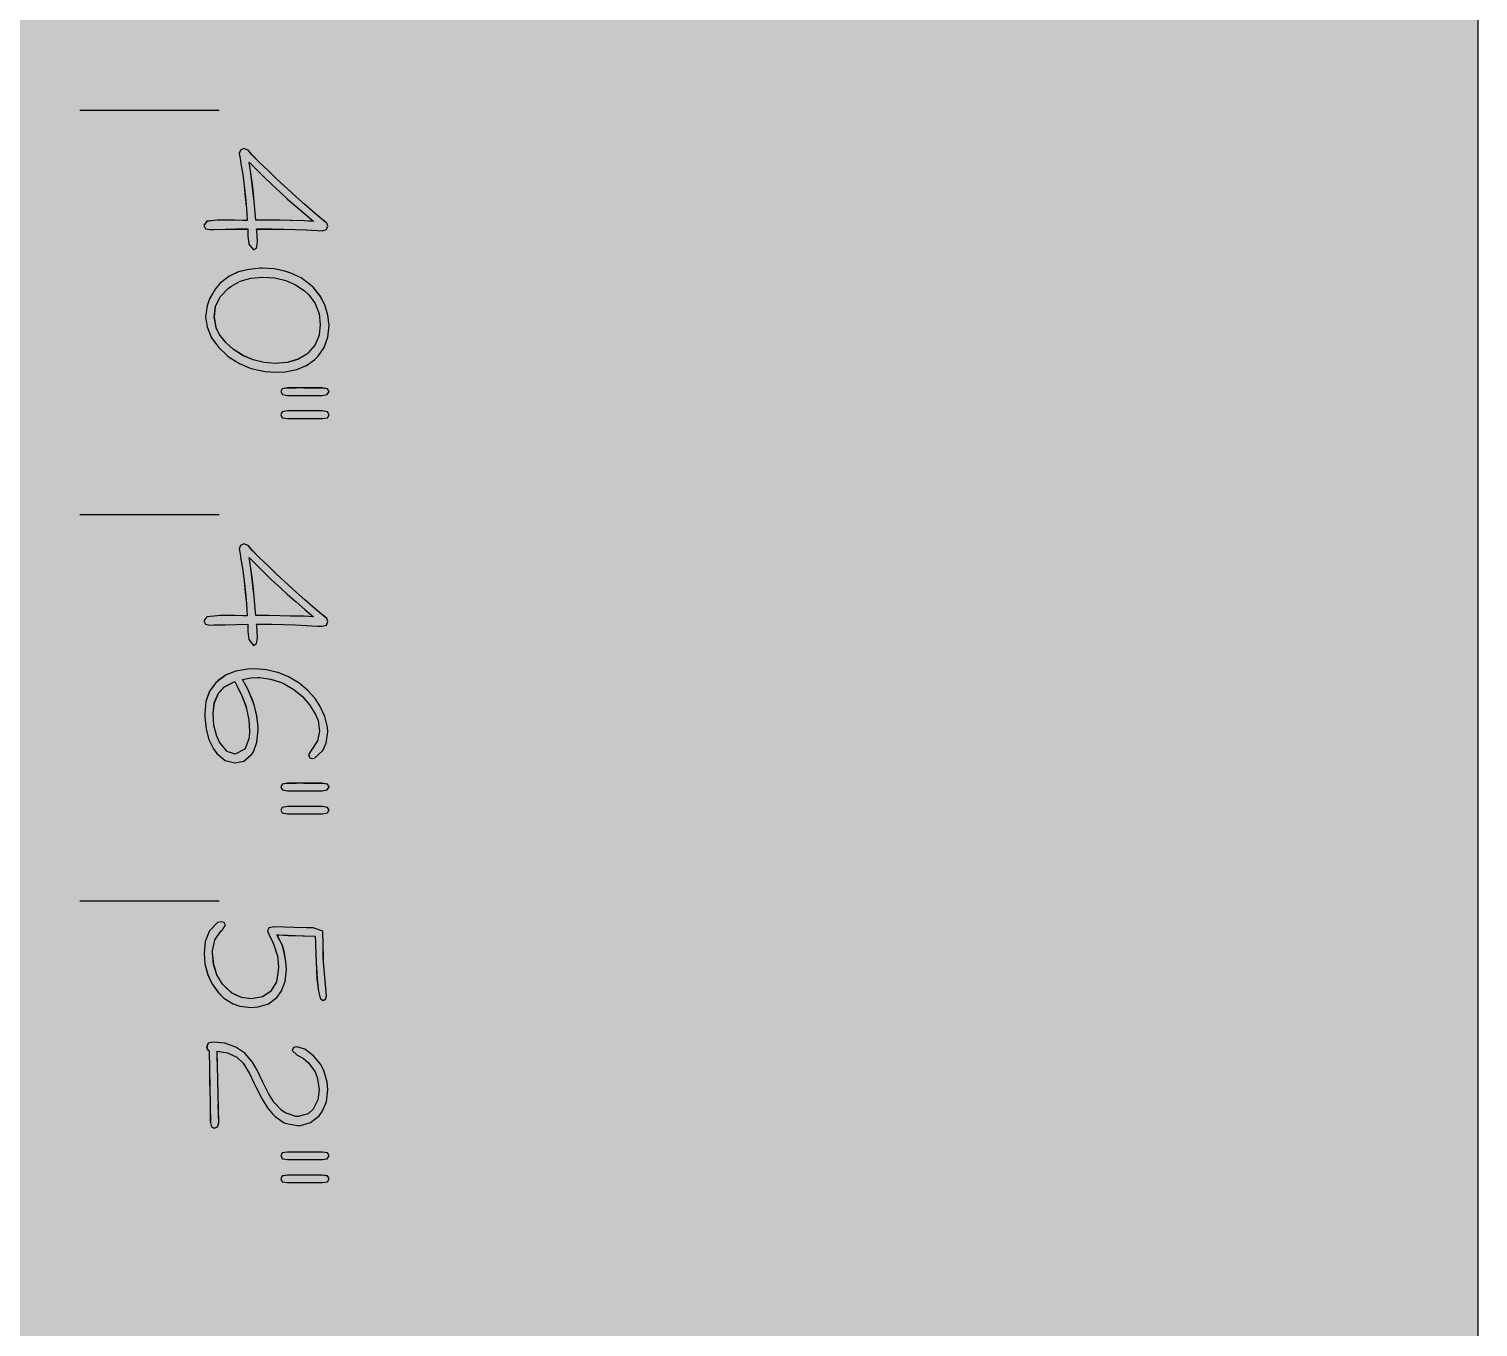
# Model space of a CAD drawing. Extents: x 675652 to 685374, y -153857 to -143837.
# Drawn here: x 679156.8 to 679351.7, y -150621.1 to -150446.5 of the extents above; entities that cross this region are included whole.
import ezdxf

# ---------------------------------------------------------------- set-up
doc = ezdxf.new("R2010")
doc.units = 0
doc.header["$LTSCALE"] = 10
doc.header["$MEASUREMENT"] = 0
doc.linetypes.add('DASH', pattern=[0.35, 0.25, -0.1])
for name, color, linetype in [('A-WALL', 7, 'Continuous'), ('A-WALL-HATH', 9, 'Continuous'), ('A-家具', 42, 'Continuous'), ('A-虚线家具', 8, 'Continuous')]:
    doc.layers.add(name, color=color, linetype=linetype)
doc.styles.add('DIM_FONT', font='SIMPLEX.shx', dxfattribs={"width": 0.8})

# ---------------------------------------------------------------- blocks, each defined once
blk = doc.blocks.new('532cdfdd')
at = {"layer": 'A-家具', "color": 8}
for p, q in [((575021.47, -110433.44), (575040.21, -110433.44)), ((575016.01, -110440.49), (575017.1, -110439.4)), ((575017.1, -110439.4), (575017.57, -110438.79)), ((575017.57, -110438.79), (575018.16, -110438.58)), ((575018.16, -110438.58), (575018.6, -110438.79)), ((575018.6, -110438.79), (575018.77, -110439.26)), ((575018.77, -110439.26), (575018.66, -110439.9)), ((575013.81, -110442.61), (575014.9, -110441.55)), ((575014.9, -110441.55), (575016.01, -110440.49)), ((575016.54, -110441.31), (575015.45, -110442.37)), ((575017.42, -110440.4), (575016.54, -110441.31)), ((575017.22, -110441.9), (575017.42, -110440.4)), ((575018.54, -110440.64), (575018.3, -110442.08)), ((575018.66, -110439.9), (575018.54, -110440.64)), ((575012.25, -110444.05), (575012.69, -110443.63)), ((575012.69, -110443.63), (575013.81, -110442.61)), ((575014.37, -110443.43), (575013.22, -110444.49)), ((575015.45, -110442.37), (575014.37, -110443.43)), ((575016.92, -110444.22), (575017.01, -110443.4)), ((575017.01, -110443.4), (575017.22, -110441.9)), ((575018.13, -110443.58), (575017.95, -110445.1)), ((575018.3, -110442.08), (575018.13, -110443.58)), ((575009.96, -110446.1), (575011.11, -110445.07)), ((575011.11, -110445.07), (575012.25, -110444.05)), ((575012.28, -110445.37), (575011.14, -110446.37)), ((575013.22, -110444.49), (575012.28, -110445.37)), ((575016.63, -110447.22), (575016.75, -110445.69)), ((575016.75, -110445.69), (575016.92, -110444.22)), ((575017.95, -110445.1), (575017.81, -110446.66)), ((575007.67, -110448.07), (575008.81, -110447.07)), ((575009.96, -110447.37), (575008.79, -110448.36)), ((575008.81, -110447.07), (575009.96, -110446.1)), ((575011.14, -110446.37), (575009.96, -110447.37)), ((575016.54, -110448.19), (575016.63, -110447.22)), ((575017.81, -110446.66), (575017.69, -110448.25)), ((575006.88, -110449.01), (575006.99, -110448.63)), ((575007.05, -110449.48), (575006.88, -110449.01)), ((575006.99, -110448.63), (575007.37, -110448.31)), ((575007.61, -110449.63), (575007.05, -110449.48)), ((575007.37, -110448.31), (575007.67, -110448.07)), ((575008.26, -110449.6), (575007.61, -110449.63)), ((575009.75, -110449.51), (575008.26, -110449.6)), ((575008.79, -110448.36), (575010.05, -110448.31)), ((575011.25, -110449.45), (575009.75, -110449.51)), ((575010.05, -110448.31), (575011.78, -110448.25)), ((575012.78, -110449.42), (575011.25, -110449.45)), ((575011.78, -110448.25), (575011.93, -110448.25)), ((575011.93, -110448.25), (575013.25, -110448.22)), ((575014.34, -110449.39), (575012.78, -110449.42)), ((575013.25, -110448.22), (575014.78, -110448.22)), ((575015.25, -110449.39), (575014.34, -110449.39)), ((575014.78, -110448.22), (575016.54, -110448.19)), ((575016.45, -110449.39), (575015.25, -110449.39)), ((575016.34, -110451.13), (575016.42, -110449.54)), ((575016.42, -110449.54), (575016.45, -110449.39)), ((575017.63, -110449.39), (575017.6, -110450.33)), ((575019.16, -110449.39), (575017.63, -110449.39)), ((575017.69, -110448.25), (575018.3, -110448.25)), ((575018.3, -110448.25), (575019.36, -110448.22)), ((575020.68, -110449.42), (575019.16, -110449.39)), ((575019.36, -110448.22), (575021.33, -110448.22)), ((575022.15, -110449.48), (575020.68, -110449.42)), ((575021.33, -110448.22), (575021.74, -110448.22)), ((575021.74, -110448.22), (575023.12, -110448.36)), ((575022.68, -110449.48), (575022.15, -110449.48)), ((575023.33, -110449.36), (575022.68, -110449.48)), ((575023.12, -110448.36), (575023.53, -110448.92)), ((575023.53, -110448.92), (575023.33, -110449.36)), ((575016.34, -110451.16), (575016.34, -110451.13)), ((575016.45, -110451.98), (575016.34, -110451.16)), ((575017.48, -110451.42), (575016.87, -110452.21)), ((575017.6, -110450.33), (575017.48, -110451.42)), ((575016.87, -110452.21), (575016.45, -110451.98)), ((575010.46, -110455.97), (575011.84, -110455.33)), ((575011.84, -110455.33), (575012.63, -110455.06)), ((575012.63, -110455.06), (575014.07, -110454.77)), ((575014.07, -110454.77), (575015.66, -110454.68)), ((575015.66, -110454.68), (575015.92, -110454.68)), ((575015.92, -110454.68), (575017.45, -110454.83)), ((575017.45, -110454.83), (575018.89, -110455.18)), ((575018.89, -110455.18), (575020.16, -110455.77)), ((575007.87, -110458.41), (575008.84, -110457.24)), ((575008.84, -110457.24), (575009.26, -110456.86)), ((575009.26, -110456.86), (575010.46, -110455.97)), ((575011.19, -110456.89), (575010.05, -110457.68)), ((575012.52, -110456.33), (575011.19, -110456.89)), ((575013.99, -110455.97), (575012.52, -110456.33)), ((575015.6, -110455.86), (575013.99, -110455.97)), ((575015.63, -110455.86), (575015.6, -110455.86)), ((575017.22, -110456), (575015.63, -110455.86)), ((575018.66, -110456.42), (575017.22, -110456)), ((575019.89, -110457.12), (575018.66, -110456.42)), ((575020.27, -110457.41), (575019.89, -110457.12)), ((575020.16, -110455.77), (575021.33, -110456.68)), ((575021.33, -110458.53), (575020.27, -110457.41)), ((575021.33, -110456.68), (575022.01, -110457.5)), ((575007.26, -110459.59), (575007.87, -110458.41)), ((575009.4, -110458.27), (575008.55, -110459.44)), ((575010.05, -110457.68), (575009.4, -110458.27)), ((575021.95, -110459.82), (575021.33, -110458.53)), ((575022.01, -110457.5), (575022.77, -110458.8)), ((575022.77, -110458.8), (575023.09, -110459.74)), ((575006.7, -110462.38), (575006.85, -110461)), ((575006.85, -110461), (575007.26, -110459.59)), ((575008.02, -110460.79), (575007.87, -110462.26)), ((575008.55, -110459.44), (575008.02, -110460.79)), ((575021.89, -110462.67), (575022.12, -110461.2)), ((575022.12, -110461.2), (575021.95, -110459.82)), ((575023.09, -110459.74), (575023.3, -110461.2)), ((575023.3, -110461.2), (575023.09, -110462.56)), ((575006.88, -110463.97), (575006.7, -110462.38)), ((575007.87, -110462.26), (575008.02, -110463.67)), ((575021.48, -110463.53), (575021.89, -110462.67)), ((575023.09, -110462.56), (575022.54, -110463.97)), ((575007.35, -110465.32), (575006.88, -110463.97)), ((575008.02, -110463.67), (575008.58, -110464.99)), ((575008.58, -110464.99), (575009.52, -110466.08)), ((575019.54, -110465.61), (575020.6, -110464.67)), ((575020.6, -110464.67), (575021.48, -110463.53)), ((575022.42, -110464.17), (575021.54, -110465.35)), ((575022.54, -110463.97), (575022.42, -110464.17)), ((575008.14, -110466.49), (575007.35, -110465.32)), ((575008.61, -110466.96), (575008.14, -110466.49)), ((575009.73, -110467.76), (575008.61, -110466.96)), ((575009.52, -110466.08), (575009.7, -110466.26)), ((575009.7, -110466.26), (575010.9, -110466.93)), ((575010.9, -110466.93), (575012.31, -110467.37)), ((575015.43, -110467.37), (575016.89, -110467.02)), ((575016.89, -110467.02), (575018.25, -110466.43)), ((575018.25, -110466.43), (575019.54, -110465.61)), ((575020.01, -110466.73), (575018.72, -110467.49)), ((575020.39, -110466.41), (575020.01, -110466.73)), ((575021.54, -110465.35), (575020.39, -110466.41)), ((575011.05, -110468.32), (575009.73, -110467.76)), ((575012.58, -110468.61), (575011.05, -110468.32)), ((575012.31, -110467.37), (575013.96, -110467.49)), ((575013.75, -110468.67), (575012.58, -110468.61)), ((575015.28, -110468.58), (575013.75, -110468.67)), ((575013.96, -110467.49), (575015.43, -110467.37)), ((575016.78, -110468.26), (575015.28, -110468.58)), ((575017.31, -110468.11), (575016.78, -110468.26)), ((575018.72, -110467.49), (575017.31, -110468.11)), ((575006.7, -110471.25), (575006.9, -110470.9)), ((575006.9, -110470.9), (575007.61, -110470.78)), ((575007.61, -110470.78), (575012.28, -110470.78)), ((575012.28, -110470.78), (575012.99, -110470.9)), ((575012.99, -110470.9), (575013.19, -110471.25)), ((575006.93, -110471.66), (575006.7, -110471.25)), ((575007.61, -110471.78), (575006.93, -110471.66)), ((575012.28, -110471.78), (575007.61, -110471.78)), ((575012.96, -110471.66), (575012.28, -110471.78)), ((575013.19, -110471.25), (575012.96, -110471.66)), ((575006.7, -110474.4), (575006.9, -110473.99)), ((575006.9, -110474.78), (575006.7, -110474.4)), ((575006.9, -110473.99), (575007.61, -110473.87)), ((575007.61, -110474.9), (575006.9, -110474.78)), ((575007.61, -110473.87), (575012.28, -110473.87)), ((575012.28, -110474.9), (575007.61, -110474.9)), ((575012.28, -110473.87), (575012.99, -110473.99)), ((575012.99, -110474.78), (575012.28, -110474.9)), ((575012.99, -110473.99), (575013.19, -110474.4)), ((575013.19, -110474.4), (575012.99, -110474.78)), ((575021.47, -110487.84), (575040.21, -110487.84)), ((575017.1, -110492.58), (575017.57, -110491.97)), ((575017.57, -110491.97), (575018.16, -110491.76)), ((575018.16, -110491.76), (575018.6, -110491.97)), ((575018.6, -110491.97), (575018.77, -110492.44)), ((575018.77, -110492.44), (575018.66, -110493.08)), ((575014.9, -110494.73), (575016.01, -110493.67)), ((575016.01, -110493.67), (575017.1, -110492.58)), ((575017.42, -110493.58), (575016.54, -110494.49)), ((575017.22, -110495.08), (575017.42, -110493.58)), ((575018.54, -110493.82), (575018.3, -110495.29)), ((575018.66, -110493.08), (575018.54, -110493.82)), ((575012.69, -110496.82), (575013.81, -110495.79)), ((575013.81, -110495.79), (575014.9, -110494.73)), ((575015.45, -110495.58), (575014.37, -110496.64)), ((575016.54, -110494.49), (575015.45, -110495.58)), ((575017.01, -110496.61), (575017.22, -110495.08)), ((575018.3, -110495.29), (575018.13, -110496.76)), ((575009.96, -110499.28), (575011.11, -110498.26)), ((575011.11, -110498.26), (575012.25, -110497.23)), ((575012.25, -110497.23), (575012.69, -110496.82)), ((575013.22, -110497.67), (575012.28, -110498.55)), ((575014.37, -110496.64), (575013.22, -110497.67)), ((575016.75, -110498.9), (575016.92, -110497.4)), ((575016.92, -110497.4), (575017.01, -110496.61)), ((575017.95, -110498.28), (575017.81, -110499.84)), ((575018.13, -110496.76), (575017.95, -110498.28)), ((575007.67, -110501.25), (575008.81, -110500.28)), ((575008.81, -110500.28), (575009.96, -110499.28)), ((575011.14, -110499.55), (575009.96, -110500.58)), ((575012.28, -110498.55), (575011.14, -110499.55)), ((575016.63, -110500.43), (575016.75, -110498.9)), ((575017.81, -110499.84), (575017.69, -110501.43)), ((575006.88, -110502.19), (575006.99, -110501.81)), ((575007.05, -110502.69), (575006.88, -110502.19)), ((575006.99, -110501.81), (575007.37, -110501.49)), ((575007.37, -110501.49), (575007.67, -110501.25)), ((575009.96, -110500.58), (575008.79, -110501.55)), ((575008.79, -110501.55), (575010.05, -110501.49)), ((575010.05, -110501.49), (575011.78, -110501.46)), ((575011.78, -110501.46), (575011.93, -110501.46)), ((575011.93, -110501.46), (575013.25, -110501.43)), ((575013.25, -110501.43), (575014.78, -110501.4)), ((575014.78, -110501.4), (575016.54, -110501.4)), ((575016.54, -110501.4), (575016.63, -110500.43)), ((575017.69, -110501.43), (575018.3, -110501.43)), ((575018.3, -110501.43), (575019.36, -110501.4)), ((575019.36, -110501.4), (575021.33, -110501.4)), ((575021.33, -110501.4), (575021.74, -110501.43)), ((575021.74, -110501.43), (575023.12, -110501.58)), ((575023.12, -110501.58), (575023.53, -110502.1)), ((575023.53, -110502.1), (575023.33, -110502.55)), ((575007.61, -110502.84), (575007.05, -110502.69)), ((575008.26, -110502.81), (575007.61, -110502.84)), ((575009.75, -110502.72), (575008.26, -110502.81)), ((575011.25, -110502.66), (575009.75, -110502.72)), ((575012.78, -110502.6), (575011.25, -110502.66)), ((575014.34, -110502.57), (575012.78, -110502.6)), ((575015.25, -110502.57), (575014.34, -110502.57)), ((575016.45, -110502.57), (575015.25, -110502.57)), ((575016.34, -110504.31), (575016.42, -110502.72)), ((575016.42, -110502.72), (575016.45, -110502.57)), ((575017.6, -110503.54), (575017.48, -110504.63)), ((575017.63, -110502.57), (575017.6, -110503.54)), ((575019.16, -110502.6), (575017.63, -110502.57)), ((575020.68, -110502.63), (575019.16, -110502.6)), ((575022.15, -110502.66), (575020.68, -110502.63)), ((575022.68, -110502.69), (575022.15, -110502.66)), ((575023.33, -110502.55), (575022.68, -110502.69)), ((575016.34, -110504.34), (575016.34, -110504.31)), ((575016.45, -110505.16), (575016.34, -110504.34)), ((575016.87, -110505.42), (575016.45, -110505.16)), ((575017.48, -110504.63), (575016.87, -110505.42)), ((575010.84, -110510.42), (575012.13, -110509.63)), ((575012.13, -110509.63), (575013.54, -110509.07)), ((575014.54, -110509.95), (575013.07, -110510.39)), ((575013.54, -110509.07), (575013.63, -110509.04)), ((575013.63, -110509.04), (575015.1, -110508.69)), ((575016.04, -110509.74), (575014.54, -110509.95)), ((575015.1, -110508.69), (575016.63, -110508.57)), ((575016.34, -110509.74), (575016.04, -110509.74)), ((575017.22, -110509.8), (575016.34, -110509.74)), ((575016.63, -110508.57), (575017.66, -110508.63)), ((575018.33, -110509.98), (575017.22, -110509.8)), ((575017.57, -110511.39), (575018.33, -110509.98)), ((575017.66, -110508.63), (575019.22, -110508.89)), ((575019.22, -110508.89), (575020.54, -110509.39)), ((575020.54, -110509.39), (575021.62, -110510.15)), ((575008.58, -110512.56), (575009.58, -110511.45)), ((575009.58, -110511.45), (575010.75, -110510.45)), ((575011.43, -110511.33), (575010.25, -110512.3)), ((575010.75, -110510.45), (575010.84, -110510.42)), ((575012.72, -110510.57), (575011.43, -110511.33)), ((575013.07, -110510.39), (575012.72, -110510.57)), ((575017.01, -110512.74), (575017.57, -110511.39)), ((575019.04, -110510.89), (575018.36, -110512.27)), ((575019.36, -110510.27), (575019.04, -110510.89)), ((575020.77, -110511.01), (575019.36, -110510.27)), ((575021.57, -110511.86), (575020.77, -110511.01)), ((575022.12, -110513.12), (575021.57, -110511.86)), ((575021.62, -110510.15), (575021.98, -110510.48)), ((575021.98, -110510.48), (575022.77, -110511.59)), ((575022.77, -110511.59), (575023.27, -110512.98)), ((575007.26, -110514.97), (575007.93, -110513.53)), ((575007.93, -110513.53), (575008.58, -110512.56)), ((575009.31, -110513.39), (575008.55, -110514.62)), ((575010.25, -110512.3), (575009.31, -110513.39)), ((575016.42, -110514.91), (575016.78, -110513.42)), ((575016.78, -110513.42), (575017.01, -110512.74)), ((575017.86, -110513.62), (575017.78, -110513.95)), ((575018.36, -110512.27), (575017.86, -110513.62)), ((575022.3, -110514.56), (575022.12, -110513.12)), ((575023.27, -110512.98), (575023.42, -110514.56)), ((575006.9, -110516.41), (575007.26, -110514.97)), ((575008.17, -110515.53), (575007.96, -110516.97)), ((575008.55, -110514.62), (575008.17, -110515.53)), ((575016.25, -110516.41), (575016.42, -110514.91)), ((575017.48, -110515.44), (575017.39, -110516.94)), ((575017.78, -110513.95), (575017.48, -110515.44)), ((575022.18, -110516.18), (575022.3, -110514.56)), ((575023.42, -110515.06), (575023.24, -110516.68)), ((575023.42, -110514.56), (575023.42, -110515.06)), ((575006.88, -110517.03), (575006.9, -110516.41)), ((575007.08, -110518.56), (575006.88, -110517.03)), ((575007.96, -110516.97), (575008.23, -110518.24)), ((575016.25, -110516.74), (575016.25, -110516.41)), ((575016.42, -110518.41), (575016.25, -110516.74)), ((575017.39, -110516.94), (575017.45, -110517.85)), ((575021.42, -110518.41), (575021.8, -110517.62)), ((575021.8, -110517.62), (575022.18, -110516.18)), ((575023.24, -110516.68), (575022.86, -110518.09)), ((575007.52, -110519.56), (575007.08, -110518.56)), ((575008.64, -110520.59), (575007.52, -110519.56)), ((575008.23, -110518.24), (575009.08, -110519.56)), ((575009.08, -110519.56), (575009.17, -110519.67)), ((575009.17, -110519.67), (575009.37, -110519.94)), ((575016.87, -110519.73), (575016.42, -110518.41)), ((575017.07, -110520.03), (575016.87, -110519.73)), ((575017.45, -110517.85), (575017.92, -110519.18)), ((575017.92, -110519.18), (575018.1, -110519.41)), ((575018.1, -110519.41), (575019.33, -110520.03)), ((575019.33, -110520.03), (575020.39, -110519.67)), ((575020.39, -110519.67), (575021.42, -110518.41)), ((575022.24, -110519.32), (575021.77, -110519.97)), ((575022.86, -110518.09), (575022.24, -110519.32)), ((575008.9, -110520.64), (575008.64, -110520.59)), ((575009.28, -110520.53), (575008.9, -110520.64)), ((575009.43, -110520.14), (575009.28, -110520.53)), ((575009.37, -110519.94), (575009.43, -110520.14)), ((575018.16, -110520.97), (575017.07, -110520.03)), ((575019.36, -110521.2), (575018.16, -110520.97)), ((575020.66, -110520.88), (575019.36, -110521.2)), ((575021.77, -110519.97), (575020.66, -110520.88)), ((575006.7, -110524.46), (575006.9, -110524.08)), ((575006.93, -110524.85), (575006.7, -110524.46)), ((575006.9, -110524.08), (575007.61, -110523.96)), ((575007.61, -110524.96), (575006.93, -110524.85)), ((575007.61, -110523.96), (575012.28, -110523.96)), ((575012.28, -110524.96), (575007.61, -110524.96)), ((575012.28, -110523.96), (575012.99, -110524.08)), ((575012.96, -110524.85), (575012.28, -110524.96)), ((575013.19, -110524.46), (575012.96, -110524.85)), ((575012.99, -110524.08), (575013.19, -110524.46)), ((575006.7, -110527.58), (575006.9, -110527.2)), ((575006.9, -110527.96), (575006.7, -110527.58)), ((575006.9, -110527.2), (575007.61, -110527.08)), ((575007.61, -110527.08), (575012.28, -110527.08)), ((575012.28, -110527.08), (575012.99, -110527.2)), ((575012.99, -110527.2), (575013.19, -110527.58)), ((575013.19, -110527.58), (575012.99, -110527.96)), ((575007.61, -110528.08), (575006.9, -110527.96)), ((575012.28, -110528.08), (575007.61, -110528.08)), ((575012.99, -110527.96), (575012.28, -110528.08)), ((575021.47, -110539.84), (575040.21, -110539.84)), ((575020.63, -110543.06), (575020.8, -110542.71)), ((575021.04, -110543.68), (575020.63, -110543.06)), ((575020.8, -110542.71), (575021.21, -110542.59)), ((575021.21, -110542.59), (575021.71, -110542.71)), ((575021.71, -110542.71), (575022.77, -110543.83)), ((575007.49, -110545.47), (575007.52, -110543.97)), ((575007.52, -110543.86), (575008.84, -110543.42)), ((575007.52, -110543.97), (575007.52, -110543.86)), ((575008.55, -110544.53), (575008.52, -110545.44)), ((575010.02, -110544.47), (575008.55, -110544.53)), ((575008.84, -110543.42), (575009.11, -110543.42)), ((575009.11, -110543.42), (575009.75, -110543.42)), ((575009.75, -110543.42), (575011.4, -110543.36)), ((575010.22, -110544.47), (575010.02, -110544.47)), ((575012.19, -110544.41), (575010.22, -110544.47)), ((575011.4, -110543.36), (575012.69, -110543.33)), ((575013.46, -110544.36), (575012.19, -110544.41)), ((575012.69, -110543.33), (575014.04, -110543.27)), ((575013.02, -110545.71), (575013.69, -110544.36)), ((575013.69, -110544.36), (575013.46, -110544.36)), ((575014.04, -110543.27), (575014.78, -110543.39)), ((575014.69, -110544.5), (575014.25, -110545.35)), ((575014.98, -110543.8), (575014.69, -110544.5)), ((575014.78, -110543.39), (575014.98, -110543.8)), ((575021.21, -110543.8), (575021.04, -110543.68)), ((575022.07, -110545.03), (575021.21, -110543.8)), ((575022.07, -110545.06), (575022.07, -110545.03)), ((575022.36, -110546.5), (575022.07, -110545.06)), ((575022.77, -110543.83), (575022.83, -110543.91)), ((575022.83, -110543.91), (575023.36, -110545.24)), ((575007.46, -110547.32), (575007.49, -110545.82)), ((575007.49, -110545.82), (575007.49, -110545.47)), ((575008.52, -110545.44), (575008.46, -110547.15)), ((575012.49, -110547.97), (575012.75, -110546.53)), ((575012.75, -110546.53), (575013.02, -110545.71)), ((575014.1, -110545.68), (575013.66, -110547.09)), ((575014.25, -110545.35), (575014.1, -110545.68)), ((575022.21, -110548.35), (575022.36, -110546.76)), ((575022.36, -110546.76), (575022.36, -110546.5)), ((575023.36, -110545.24), (575023.51, -110546.82)), ((575023.51, -110546.82), (575023.39, -110548.23)), ((575007.32, -110549.53), (575007.43, -110547.97)), ((575007.43, -110547.97), (575007.46, -110547.32)), ((575008.43, -110548), (575008.31, -110550.26)), ((575008.46, -110547.15), (575008.43, -110548)), ((575012.43, -110549.03), (575012.49, -110547.97)), ((575013.63, -110547.15), (575013.49, -110548.67)), ((575013.49, -110548.67), (575013.52, -110549.14)), ((575013.66, -110547.09), (575013.63, -110547.15)), ((575021.77, -110549.73), (575022.21, -110548.35)), ((575023.39, -110548.23), (575023.01, -110549.7)), ((575007.17, -110551.03), (575007.32, -110549.53)), ((575008.31, -110550.26), (575008.11, -110551.91)), ((575012.6, -110550.64), (575012.43, -110549.03)), ((575013.13, -110551.97), (575012.6, -110550.64)), ((575013.52, -110549.14), (575013.78, -110550.67)), ((575013.78, -110550.67), (575014.46, -110551.85)), ((575020.86, -110551.17), (575021.04, -110550.97)), ((575021.04, -110550.97), (575021.77, -110549.73)), ((575022.48, -110550.88), (575021.6, -110552.08)), ((575023.01, -110549.7), (575022.48, -110550.88)), ((575007.02, -110552.55), (575007.17, -110551.05)), ((575007.17, -110553.02), (575007.02, -110552.55)), ((575007.17, -110551.05), (575007.17, -110551.03)), ((575007.87, -110552.88), (575007.55, -110553.2)), ((575008.11, -110551.91), (575007.87, -110552.88)), ((575013.72, -110552.76), (575013.13, -110551.97)), ((575014.84, -110553.61), (575013.72, -110552.76)), ((575014.46, -110551.85), (575014.49, -110551.91)), ((575014.49, -110551.91), (575015.63, -110552.67)), ((575015.63, -110552.67), (575017.16, -110552.94)), ((575017.16, -110552.94), (575018.45, -110552.79)), ((575018.45, -110552.79), (575019.74, -110552.2)), ((575020.83, -110552.85), (575019.57, -110553.61)), ((575019.74, -110552.2), (575020.86, -110551.17)), ((575021.6, -110552.08), (575020.83, -110552.85)), ((575007.55, -110553.2), (575007.17, -110553.02)), ((575016.22, -110554.05), (575014.84, -110553.61)), ((575017.19, -110554.14), (575016.22, -110554.05)), ((575018.69, -110553.93), (575017.19, -110554.14)), ((575019.57, -110553.61), (575018.69, -110553.93)), ((575007.82, -110561.81), (575008.79, -110560.63)), ((575008.79, -110560.63), (575009.96, -110559.72)), ((575009.96, -110559.72), (575011.05, -110559.4)), ((575011.02, -110560.49), (575010.14, -110560.99)), ((575011.66, -110559.9), (575011.02, -110560.49)), ((575011.05, -110559.4), (575011.49, -110559.52)), ((575011.49, -110559.52), (575011.66, -110559.9)), ((575016.98, -110561.46), (575018.01, -110560.28)), ((575018.01, -110560.28), (575019.22, -110559.46)), ((575020.36, -110560.22), (575019.1, -110560.81)), ((575019.22, -110559.46), (575019.36, -110559.4)), ((575019.36, -110559.4), (575020.71, -110558.93)), ((575021.74, -110559.99), (575020.36, -110560.22)), ((575020.71, -110558.93), (575022.3, -110558.78)), ((575021.54, -110569.65), (575021.74, -110559.99)), ((575022.3, -110558.78), (575022.95, -110558.93)), ((575022.83, -110559.96), (575022.65, -110569.62)), ((575023.06, -110559.75), (575022.83, -110559.96)), ((575022.95, -110558.93), (575023.15, -110559.4)), ((575023.15, -110559.4), (575023.06, -110559.75)), ((575007.35, -110562.75), (575007.82, -110561.81)), ((575009.46, -110561.57), (575008.58, -110562.78)), ((575010.14, -110560.99), (575009.46, -110561.57)), ((575015.63, -110564.1), (575016.37, -110562.54)), ((575016.37, -110562.54), (575016.98, -110561.49)), ((575016.98, -110561.49), (575016.98, -110561.46)), ((575018.25, -110561.63), (575017.39, -110563.01)), ((575019.1, -110560.81), (575018.25, -110561.63)), ((575006.88, -110565.22), (575006.96, -110564.16)), ((575006.96, -110564.16), (575007.35, -110562.75)), ((575008.23, -110563.69), (575008.02, -110565.19)), ((575008.58, -110562.78), (575008.23, -110563.69)), ((575014.84, -110565.69), (575015.63, -110564.1)), ((575016.81, -110564.25), (575016.57, -110564.69)), ((575017.39, -110563.01), (575016.81, -110564.25)), ((575007.05, -110566.8), (575006.88, -110565.22)), ((575008.02, -110565.19), (575008.2, -110566.54)), ((575008.2, -110566.54), (575008.81, -110567.8)), ((575014.16, -110566.77), (575014.84, -110565.69)), ((575015.72, -110566.36), (575014.96, -110567.6)), ((575016.57, -110564.69), (575015.72, -110566.36)), ((575007.61, -110568.13), (575007.05, -110566.8)), ((575008.02, -110568.68), (575007.61, -110568.13)), ((575008.81, -110567.8), (575009.49, -110568.42)), ((575009.49, -110568.42), (575010.87, -110568.8)), ((575011.16, -110568.8), (575012.58, -110568.3)), ((575012.58, -110568.3), (575013.07, -110567.95)), ((575013.07, -110567.95), (575014.16, -110566.8)), ((575014.28, -110568.45), (575013.93, -110568.8)), ((575014.16, -110566.8), (575014.16, -110566.77)), ((575014.96, -110567.6), (575014.28, -110568.45)), ((575009.17, -110569.59), (575008.02, -110568.68)), ((575010.55, -110569.98), (575009.17, -110569.59)), ((575010.93, -110570.01), (575010.55, -110569.98)), ((575010.87, -110568.8), (575011.16, -110568.8)), ((575012.43, -110569.74), (575010.93, -110570.01)), ((575012.72, -110569.62), (575012.43, -110569.74)), ((575013.93, -110568.8), (575012.72, -110569.62)), ((575021.68, -110570.18), (575021.54, -110569.65)), ((575022.12, -110570.36), (575021.68, -110570.18)), ((575022.51, -110570.18), (575022.12, -110570.36)), ((575022.65, -110569.62), (575022.51, -110570.18)), ((575006.7, -110574.06), (575006.9, -110573.68)), ((575006.93, -110574.47), (575006.7, -110574.06)), ((575006.9, -110573.68), (575007.61, -110573.59)), ((575007.61, -110573.59), (575012.28, -110573.59)), ((575012.28, -110573.59), (575012.99, -110573.68)), ((575013.19, -110574.06), (575012.96, -110574.47)), ((575012.99, -110573.68), (575013.19, -110574.06)), ((575007.61, -110574.59), (575006.93, -110574.47)), ((575012.28, -110574.59), (575007.61, -110574.59)), ((575012.96, -110574.47), (575012.28, -110574.59)), ((575006.7, -110577.18), (575006.9, -110576.79)), ((575006.9, -110577.56), (575006.7, -110577.18)), ((575006.9, -110576.79), (575007.61, -110576.68)), ((575007.61, -110577.67), (575006.9, -110577.56)), ((575007.61, -110576.68), (575012.28, -110576.68)), ((575012.28, -110577.67), (575007.61, -110577.67)), ((575012.28, -110576.68), (575012.99, -110576.79)), ((575012.99, -110577.56), (575012.28, -110577.67)), ((575012.99, -110576.79), (575013.19, -110577.18)), ((575013.19, -110577.18), (575012.99, -110577.56))]:
    blk.add_line(p, q, dxfattribs=at)
blk = doc.blocks.new('5698sds')
at = {"layer": 'A-虚线家具', "linetype": 'DASH'}
for p, q in [((679182.43, -164983.87), (679163.68, -164983.87)), ((679185.3, -164989.22), (679185.12, -164989.69)), ((679185.74, -164989.01), (679185.3, -164989.22)), ((679186.33, -164989.22), (679185.74, -164989.01)), ((679186.8, -164989.84), (679186.33, -164989.22)), ((679185.12, -164989.69), (679185.24, -164990.33)), ((679185.24, -164990.33), (679185.36, -164991.07)), ((679185.36, -164991.07), (679185.59, -164992.51)), ((679186.68, -164992.33), (679186.47, -164990.83)), ((679186.47, -164990.83), (679187.35, -164991.75)), ((679187.88, -164990.92), (679186.8, -164989.84)), ((679189, -164991.98), (679187.88, -164990.92)), ((679185.59, -164992.51), (679185.77, -164994.01)), ((679186.88, -164993.83), (679186.68, -164992.33)), ((679187.35, -164991.75), (679188.44, -164992.8)), ((679188.44, -164992.8), (679189.53, -164993.86)), ((679190.09, -164993.04), (679189, -164991.98)), ((679191.2, -164994.07), (679190.09, -164993.04)), ((679185.77, -164994.01), (679185.94, -164995.54)), ((679186.97, -164994.65), (679186.88, -164993.83)), ((679187.15, -164996.12), (679186.97, -164994.65)), ((679189.53, -164993.86), (679190.67, -164994.92)), ((679190.67, -164994.92), (679191.61, -164995.8)), ((679191.64, -164994.48), (679191.2, -164994.07)), ((679192.79, -164995.51), (679191.64, -164994.48)), ((679185.94, -164995.54), (679186.09, -164997.09)), ((679186.09, -164997.09), (679186.21, -164998.68)), ((679187.27, -164997.65), (679187.15, -164996.12)), ((679191.61, -164995.8), (679192.76, -164996.8)), ((679192.76, -164996.8), (679193.94, -164997.8)), ((679193.94, -164996.53), (679192.79, -164995.51)), ((679195.08, -164997.5), (679193.94, -164996.53)), ((679180.77, -164998.8), (679180.36, -164999.36)), ((679182.15, -164998.65), (679180.77, -164998.8)), ((679182.57, -164998.65), (679182.15, -164998.65)), ((679184.53, -164998.65), (679182.57, -164998.65)), ((679185.59, -164998.68), (679184.53, -164998.65)), ((679186.21, -164998.68), (679185.59, -164998.68)), ((679187.35, -164998.62), (679187.27, -164997.65)), ((679189.12, -164998.65), (679187.35, -164998.62)), ((679190.65, -164998.65), (679189.12, -164998.65)), ((679191.97, -164998.68), (679190.65, -164998.65)), ((679192.11, -164998.68), (679191.97, -164998.68)), ((679193.85, -164998.74), (679192.11, -164998.68)), ((679195.11, -164998.8), (679193.85, -164998.74)), ((679193.94, -164997.8), (679195.11, -164998.8)), ((679196.23, -164998.5), (679195.08, -164997.5)), ((679196.52, -164998.74), (679196.23, -164998.5)), ((679196.9, -164999.06), (679196.52, -164998.74)), ((679197.02, -164999.44), (679196.9, -164999.06)), ((679180.36, -164999.36), (679180.57, -164999.8)), ((679180.57, -164999.8), (679181.21, -164999.91)), ((679181.21, -164999.91), (679181.74, -164999.91)), ((679181.74, -164999.91), (679183.21, -164999.85)), ((679183.21, -164999.85), (679184.74, -164999.83)), ((679184.74, -164999.83), (679186.27, -164999.83)), ((679186.27, -164999.83), (679186.3, -165000.77)), ((679186.3, -165000.77), (679186.41, -165001.85)), ((679187.47, -164999.97), (679187.44, -164999.83)), ((679187.44, -164999.83), (679188.65, -164999.83)), ((679187.56, -165001.56), (679187.47, -164999.97)), ((679188.65, -164999.83), (679189.56, -164999.83)), ((679189.56, -164999.83), (679191.12, -164999.85)), ((679191.12, -164999.85), (679192.64, -164999.88)), ((679192.64, -164999.88), (679194.14, -164999.94)), ((679194.14, -164999.94), (679195.64, -165000.03)), ((679195.64, -165000.03), (679196.29, -165000.06)), ((679196.29, -165000.06), (679196.84, -164999.91)), ((679196.84, -164999.91), (679197.02, -164999.44)), ((679186.41, -165001.85), (679187.03, -165002.65)), ((679187.03, -165002.65), (679187.44, -165002.41)), ((679187.44, -165002.41), (679187.56, -165001.59)), ((679187.56, -165001.59), (679187.56, -165001.56)), ((679183.74, -165006.2), (679182.57, -165007.11)), ((679185, -165005.61), (679183.74, -165006.2)), ((679184, -165007.55), (679185.24, -165006.85)), ((679186.44, -165005.26), (679185, -165005.61)), ((679185.24, -165006.85), (679186.68, -165006.44)), ((679187.97, -165005.11), (679186.44, -165005.26)), ((679186.68, -165006.44), (679188.27, -165006.29)), ((679188.24, -165005.11), (679187.97, -165005.11)), ((679189.82, -165005.2), (679188.24, -165005.11)), ((679188.27, -165006.29), (679188.29, -165006.29)), ((679188.29, -165006.29), (679189.91, -165006.41)), ((679191.26, -165005.5), (679189.82, -165005.2)), ((679189.91, -165006.41), (679191.38, -165006.76)), ((679192.06, -165005.76), (679191.26, -165005.5)), ((679191.38, -165006.76), (679192.7, -165007.32)), ((679193.44, -165006.41), (679192.06, -165005.76)), ((679194.64, -165007.29), (679193.44, -165006.41)), ((679181.89, -165007.93), (679181.13, -165009.23)), ((679182.57, -165007.11), (679181.89, -165007.93)), ((679182.57, -165008.96), (679183.62, -165007.85)), ((679183.62, -165007.85), (679184, -165007.55)), ((679192.7, -165007.32), (679193.85, -165008.11)), ((679193.85, -165008.11), (679194.49, -165008.7)), ((679194.49, -165008.7), (679195.35, -165009.87)), ((679195.05, -165007.67), (679194.64, -165007.29)), ((679196.02, -165008.85), (679195.05, -165007.67)), ((679180.8, -165010.17), (679180.6, -165011.64)), ((679181.13, -165009.23), (679180.8, -165010.17)), ((679181.77, -165011.64), (679181.95, -165010.26)), ((679181.95, -165010.26), (679182.57, -165008.96)), ((679195.35, -165009.87), (679195.88, -165011.23)), ((679196.64, -165010.02), (679196.02, -165008.85)), ((679197.05, -165011.43), (679196.64, -165010.02)), ((679180.6, -165011.64), (679180.8, -165012.99)), ((679182.01, -165013.11), (679181.77, -165011.64)), ((679195.88, -165011.23), (679196.02, -165012.69)), ((679196.02, -165012.69), (679195.88, -165014.1)), ((679197.2, -165012.81), (679197.05, -165011.43)), ((679180.8, -165012.99), (679181.36, -165014.4)), ((679181.36, -165014.4), (679181.48, -165014.6)), ((679181.48, -165014.6), (679182.36, -165015.78)), ((679182.42, -165013.96), (679182.01, -165013.11)), ((679183.3, -165015.1), (679182.42, -165013.96)), ((679195.88, -165014.1), (679195.32, -165015.43)), ((679196.55, -165015.75), (679197.02, -165014.4)), ((679197.02, -165014.4), (679197.2, -165012.81)), ((679182.36, -165015.78), (679183.51, -165016.84)), ((679184.36, -165016.04), (679183.3, -165015.1)), ((679185.65, -165016.87), (679184.36, -165016.04)), ((679194.38, -165016.51), (679194.2, -165016.69)), ((679195.32, -165015.43), (679194.38, -165016.51)), ((679195.76, -165016.93), (679196.55, -165015.75)), ((679183.51, -165016.84), (679183.89, -165017.16)), ((679183.89, -165017.16), (679185.18, -165017.92)), ((679185.18, -165017.92), (679186.59, -165018.54)), ((679187, -165017.45), (679185.65, -165016.87)), ((679186.59, -165018.54), (679187.12, -165018.69)), ((679188.47, -165017.81), (679187, -165017.45)), ((679189.94, -165017.92), (679188.47, -165017.81)), ((679191.59, -165017.81), (679189.94, -165017.92)), ((679193, -165017.37), (679191.59, -165017.81)), ((679192.85, -165018.75), (679194.17, -165018.19)), ((679194.2, -165016.69), (679193, -165017.37)), ((679194.17, -165018.19), (679195.29, -165017.4)), ((679195.29, -165017.4), (679195.76, -165016.93)), ((679187.12, -165018.69), (679188.62, -165019.01)), ((679188.62, -165019.01), (679190.15, -165019.1)), ((679190.15, -165019.1), (679191.32, -165019.04)), ((679191.32, -165019.04), (679192.85, -165018.75)), ((679190.91, -165021.33), (679190.7, -165021.69)), ((679190.7, -165021.69), (679190.94, -165022.1)), ((679191.61, -165021.22), (679190.91, -165021.33)), ((679190.94, -165022.1), (679191.61, -165022.21)), ((679196.29, -165021.22), (679191.61, -165021.22)), ((679191.61, -165022.21), (679196.29, -165022.21)), ((679196.99, -165021.33), (679196.29, -165021.22)), ((679196.29, -165022.21), (679196.96, -165022.1)), ((679196.96, -165022.1), (679197.2, -165021.69)), ((679197.2, -165021.69), (679196.99, -165021.33)), ((679190.91, -165024.42), (679190.7, -165024.83)), ((679191.61, -165024.3), (679190.91, -165024.42)), ((679196.29, -165024.3), (679191.61, -165024.3)), ((679196.99, -165024.42), (679196.29, -165024.3)), ((679197.2, -165024.83), (679196.99, -165024.42)), ((679190.7, -165024.83), (679190.91, -165025.21)), ((679190.91, -165025.21), (679191.61, -165025.33)), ((679191.61, -165025.33), (679196.29, -165025.33)), ((679196.29, -165025.33), (679196.99, -165025.21)), ((679196.99, -165025.21), (679197.2, -165024.83)), ((679182.43, -165038.27), (679163.68, -165038.27)), ((679185.3, -165042.4), (679185.12, -165042.87)), ((679185.12, -165042.87), (679185.24, -165043.52)), ((679185.24, -165043.52), (679185.36, -165044.25)), ((679185.74, -165042.19), (679185.3, -165042.4)), ((679186.33, -165042.4), (679185.74, -165042.19)), ((679186.8, -165043.02), (679186.33, -165042.4)), ((679187.88, -165044.1), (679186.8, -165043.02)), ((679185.36, -165044.25), (679185.59, -165045.72)), ((679185.59, -165045.72), (679185.77, -165047.19)), ((679186.68, -165045.51), (679186.47, -165044.02)), ((679186.47, -165044.02), (679187.35, -165044.93)), ((679186.88, -165047.04), (679186.68, -165045.51)), ((679187.35, -165044.93), (679188.44, -165046.01)), ((679189, -165045.16), (679187.88, -165044.1)), ((679190.09, -165046.22), (679189, -165045.16)), ((679185.77, -165047.19), (679185.94, -165048.72)), ((679186.97, -165047.84), (679186.88, -165047.04)), ((679188.44, -165046.01), (679189.53, -165047.07)), ((679189.53, -165047.07), (679190.67, -165048.1)), ((679191.2, -165047.25), (679190.09, -165046.22)), ((679191.64, -165047.66), (679191.2, -165047.25)), ((679192.79, -165048.69), (679191.64, -165047.66)), ((679185.94, -165048.72), (679186.09, -165050.27)), ((679187.15, -165049.33), (679186.97, -165047.84)), ((679187.27, -165050.86), (679187.15, -165049.33)), ((679190.67, -165048.1), (679191.61, -165048.98)), ((679191.61, -165048.98), (679192.76, -165049.98)), ((679193.94, -165049.72), (679192.79, -165048.69)), ((679195.08, -165050.71), (679193.94, -165049.72)), ((679186.09, -165050.27), (679186.21, -165051.86)), ((679187.35, -165051.83), (679187.27, -165050.86)), ((679192.76, -165049.98), (679193.94, -165051.01)), ((679193.94, -165051.01), (679195.11, -165051.98)), ((679196.23, -165051.68), (679195.08, -165050.71)), ((679196.52, -165051.92), (679196.23, -165051.68)), ((679180.77, -165052.01), (679180.36, -165052.54)), ((679180.36, -165052.54), (679180.57, -165052.98)), ((679180.57, -165052.98), (679181.21, -165053.12)), ((679182.15, -165051.86), (679180.77, -165052.01)), ((679181.21, -165053.12), (679181.74, -165053.09)), ((679181.74, -165053.09), (679183.21, -165053.07)), ((679182.57, -165051.83), (679182.15, -165051.86)), ((679184.53, -165051.83), (679182.57, -165051.83)), ((679183.21, -165053.07), (679184.74, -165053.04)), ((679185.59, -165051.86), (679184.53, -165051.83)), ((679184.74, -165053.04), (679186.27, -165053.01)), ((679186.21, -165051.86), (679185.59, -165051.86)), ((679186.27, -165053.01), (679186.3, -165053.98)), ((679189.12, -165051.83), (679187.35, -165051.83)), ((679187.47, -165053.15), (679187.44, -165053.01)), ((679187.44, -165053.01), (679188.65, -165053.01)), ((679187.56, -165054.74), (679187.47, -165053.15)), ((679188.65, -165053.01), (679189.56, -165053.01)), ((679190.65, -165051.86), (679189.12, -165051.83)), ((679189.56, -165053.01), (679191.12, -165053.04)), ((679191.97, -165051.89), (679190.65, -165051.86)), ((679191.12, -165053.04), (679192.64, -165053.09)), ((679192.11, -165051.89), (679191.97, -165051.89)), ((679193.85, -165051.92), (679192.11, -165051.89)), ((679192.64, -165053.09), (679194.14, -165053.15)), ((679195.11, -165051.98), (679193.85, -165051.92)), ((679194.14, -165053.15), (679195.64, -165053.24)), ((679195.64, -165053.24), (679196.29, -165053.27)), ((679196.29, -165053.27), (679196.84, -165053.12)), ((679196.9, -165052.24), (679196.52, -165051.92)), ((679196.84, -165053.12), (679197.02, -165052.62)), ((679197.02, -165052.62), (679196.9, -165052.24)), ((679186.3, -165053.98), (679186.41, -165055.06)), ((679186.41, -165055.06), (679187.03, -165055.86)), ((679187.03, -165055.86), (679187.44, -165055.59)), ((679187.44, -165055.59), (679187.56, -165054.77)), ((679187.56, -165054.77), (679187.56, -165054.74)), ((679184.68, -165059.32), (679183.36, -165059.82)), ((679186.24, -165059.06), (679184.68, -165059.32)), ((679187.27, -165059), (679186.24, -165059.06)), ((679188.79, -165059.12), (679187.27, -165059)), ((679190.26, -165059.47), (679188.79, -165059.12)), ((679190.35, -165059.5), (679190.26, -165059.47)), ((679191.76, -165060.06), (679190.35, -165059.5)), ((679181.92, -165060.91), (679181.13, -165062.03)), ((679182.27, -165060.59), (679181.92, -165060.91)), ((679183.36, -165059.82), (679182.27, -165060.59)), ((679182.33, -165062.29), (679183.12, -165061.44)), ((679183.12, -165061.44), (679184.53, -165060.7)), ((679184.53, -165060.7), (679184.86, -165061.32)), ((679184.86, -165061.32), (679185.53, -165062.7)), ((679185.56, -165060.41), (679186.68, -165060.23)), ((679186.33, -165061.82), (679185.56, -165060.41)), ((679186.68, -165060.23), (679187.56, -165060.18)), ((679187.56, -165060.18), (679187.85, -165060.18)), ((679187.85, -165060.18), (679189.35, -165060.38)), ((679189.35, -165060.38), (679190.82, -165060.82)), ((679190.82, -165060.82), (679191.17, -165061)), ((679191.17, -165061), (679192.47, -165061.76)), ((679193.05, -165060.85), (679191.76, -165060.06)), ((679193.14, -165060.88), (679193.05, -165060.85)), ((679194.32, -165061.88), (679193.14, -165060.88)), ((679180.63, -165063.41), (679180.48, -165064.99)), ((679181.13, -165062.03), (679180.63, -165063.41)), ((679181.77, -165063.55), (679182.33, -165062.29)), ((679185.53, -165062.7), (679186.03, -165064.05)), ((679186.88, -165063.17), (679186.33, -165061.82)), ((679187.12, -165063.85), (679186.88, -165063.17)), ((679192.47, -165061.76), (679193.64, -165062.73)), ((679193.64, -165062.73), (679194.58, -165063.82)), ((679195.32, -165063), (679194.32, -165061.88)), ((679195.96, -165063.97), (679195.32, -165063)), ((679180.48, -165064.99), (679180.48, -165065.49)), ((679181.6, -165064.99), (679181.77, -165063.55)), ((679181.71, -165066.61), (679181.6, -165064.99)), ((679186.03, -165064.05), (679186.12, -165064.38)), ((679186.12, -165064.38), (679186.41, -165065.88)), ((679187.47, -165065.35), (679187.12, -165063.85)), ((679187.65, -165066.85), (679187.47, -165065.35)), ((679194.58, -165063.82), (679195.35, -165065.05)), ((679195.35, -165065.05), (679195.73, -165065.96)), ((679196.64, -165065.41), (679195.96, -165063.97)), ((679180.48, -165065.49), (679180.66, -165067.11)), ((679180.66, -165067.11), (679181.04, -165068.52)), ((679182.09, -165068.05), (679181.71, -165066.61)), ((679186.41, -165065.88), (679186.5, -165067.37)), ((679187.47, -165068.84), (679187.65, -165067.17)), ((679187.65, -165067.17), (679187.65, -165066.85)), ((679195.73, -165065.96), (679195.93, -165067.4)), ((679196.99, -165066.85), (679196.64, -165065.41)), ((679197.02, -165067.46), (679196.99, -165066.85)), ((679181.04, -165068.52), (679181.65, -165069.75)), ((679182.48, -165068.84), (679182.09, -165068.05)), ((679183.51, -165070.11), (679182.48, -165068.84)), ((679186.44, -165068.29), (679185.97, -165069.61)), ((679186.5, -165067.37), (679186.44, -165068.29)), ((679187.03, -165070.17), (679187.47, -165068.84)), ((679195.67, -165068.67), (679194.82, -165069.99)), ((679195.93, -165067.4), (679195.67, -165068.67)), ((679196.37, -165069.99), (679196.82, -165068.99)), ((679196.82, -165068.99), (679197.02, -165067.46)), ((679181.65, -165069.75), (679182.12, -165070.4)), ((679182.12, -165070.4), (679183.24, -165071.31)), ((679184.56, -165070.46), (679183.51, -165070.11)), ((679185.8, -165069.84), (679184.56, -165070.46)), ((679185.74, -165071.4), (679186.83, -165070.46)), ((679185.97, -165069.61), (679185.8, -165069.84)), ((679186.83, -165070.46), (679187.03, -165070.17)), ((679194.52, -165070.37), (679194.46, -165070.58)), ((679194.46, -165070.58), (679194.61, -165070.96)), ((679194.73, -165070.11), (679194.52, -165070.37)), ((679194.61, -165070.96), (679194.99, -165071.08)), ((679194.82, -165069.99), (679194.73, -165070.11)), ((679194.99, -165071.08), (679195.26, -165071.02)), ((679195.26, -165071.02), (679196.37, -165069.99)), ((679183.24, -165071.31), (679184.53, -165071.63)), ((679184.53, -165071.63), (679185.74, -165071.4)), ((679190.91, -165074.51), (679190.7, -165074.9)), ((679190.7, -165074.9), (679190.94, -165075.28)), ((679191.61, -165074.4), (679190.91, -165074.51)), ((679196.29, -165074.4), (679191.61, -165074.4)), ((679196.99, -165074.51), (679196.29, -165074.4)), ((679196.96, -165075.28), (679197.2, -165074.9)), ((679197.2, -165074.9), (679196.99, -165074.51)), ((679190.94, -165075.28), (679191.61, -165075.4)), ((679191.61, -165075.4), (679196.29, -165075.4)), ((679196.29, -165075.4), (679196.96, -165075.28)), ((679190.91, -165077.63), (679190.7, -165078.01)), ((679190.7, -165078.01), (679190.91, -165078.39)), ((679191.61, -165077.51), (679190.91, -165077.63)), ((679190.91, -165078.39), (679191.61, -165078.51)), ((679196.29, -165077.51), (679191.61, -165077.51)), ((679191.61, -165078.51), (679196.29, -165078.51)), ((679196.99, -165077.63), (679196.29, -165077.51)), ((679196.29, -165078.51), (679196.99, -165078.39)), ((679197.2, -165078.01), (679196.99, -165077.63)), ((679196.99, -165078.39), (679197.2, -165078.01)), ((679182.43, -165090.27), (679163.68, -165090.27)), ((679181.07, -165094.35), (679180.54, -165095.67)), ((679181.13, -165094.26), (679181.07, -165094.35)), ((679182.18, -165093.14), (679181.13, -165094.26)), ((679181.83, -165095.46), (679182.68, -165094.23)), ((679182.68, -165093.02), (679182.18, -165093.14)), ((679183.09, -165093.14), (679182.68, -165093.02)), ((679182.68, -165094.23), (679182.86, -165094.11)), ((679182.86, -165094.11), (679183.27, -165093.49)), ((679183.27, -165093.49), (679183.09, -165093.14)), ((679189.12, -165093.82), (679188.91, -165094.23)), ((679188.91, -165094.23), (679189.21, -165094.93)), ((679189.85, -165093.7), (679189.12, -165093.82)), ((679191.2, -165093.76), (679189.85, -165093.7)), ((679192.5, -165093.79), (679191.2, -165093.76)), ((679194.14, -165093.85), (679192.5, -165093.79)), ((679194.79, -165093.85), (679194.14, -165093.85)), ((679195.05, -165093.85), (679194.79, -165093.85)), ((679196.37, -165094.29), (679195.05, -165093.85)), ((679196.37, -165094.41), (679196.37, -165094.29)), ((679196.4, -165095.9), (679196.37, -165094.41)), ((679180.54, -165095.67), (679180.39, -165097.26)), ((679181.54, -165096.93), (679181.83, -165095.49)), ((679181.83, -165095.49), (679181.83, -165095.46)), ((679189.21, -165094.93), (679189.65, -165095.79)), ((679189.65, -165095.79), (679189.79, -165096.11)), ((679189.79, -165096.11), (679190.23, -165097.52)), ((679190.88, -165096.14), (679190.2, -165094.79)), ((679190.2, -165094.79), (679190.44, -165094.79)), ((679190.44, -165094.79), (679191.7, -165094.85)), ((679191.14, -165096.96), (679190.88, -165096.14)), ((679191.7, -165094.85), (679193.67, -165094.91)), ((679193.67, -165094.91), (679193.88, -165094.91)), ((679193.88, -165094.91), (679195.35, -165094.96)), ((679195.35, -165094.96), (679195.38, -165095.87)), ((679195.38, -165095.87), (679195.43, -165097.58)), ((679196.4, -165096.26), (679196.4, -165095.9)), ((679196.43, -165097.76), (679196.4, -165096.26)), ((679180.39, -165097.26), (679180.51, -165098.67)), ((679181.54, -165097.2), (679181.54, -165096.93)), ((679181.68, -165098.78), (679181.54, -165097.2)), ((679190.23, -165097.52), (679190.26, -165097.58)), ((679190.26, -165097.58), (679190.41, -165099.11)), ((679191.41, -165098.4), (679191.14, -165096.96)), ((679191.47, -165099.46), (679191.41, -165098.4)), ((679195.43, -165097.58), (679195.46, -165098.43)), ((679195.46, -165098.43), (679195.58, -165100.69)), ((679196.46, -165098.4), (679196.43, -165097.76)), ((679196.58, -165099.96), (679196.46, -165098.4)), ((679180.51, -165098.67), (679180.89, -165100.14)), ((679180.89, -165100.14), (679181.42, -165101.31)), ((679182.12, -165100.16), (679181.68, -165098.78)), ((679182.86, -165101.4), (679182.12, -165100.16)), ((679190.38, -165099.58), (679190.12, -165101.1)), ((679190.41, -165099.11), (679190.38, -165099.58)), ((679191.29, -165101.08), (679191.47, -165099.46)), ((679196.73, -165101.46), (679196.58, -165099.96)), ((679181.42, -165101.31), (679182.3, -165102.52)), ((679183.04, -165101.6), (679182.86, -165101.4)), ((679184.15, -165102.63), (679183.04, -165101.6)), ((679189.41, -165102.34), (679188.27, -165103.1)), ((679189.44, -165102.28), (679189.41, -165102.34)), ((679190.12, -165101.1), (679189.44, -165102.28)), ((679190.76, -165102.4), (679191.29, -165101.08)), ((679195.58, -165100.69), (679195.79, -165102.34)), ((679195.79, -165102.34), (679196.02, -165103.31)), ((679196.73, -165101.49), (679196.73, -165101.46)), ((679196.87, -165102.99), (679196.73, -165101.49)), ((679182.3, -165102.52), (679183.06, -165103.28)), ((679183.06, -165103.28), (679184.33, -165104.04)), ((679185.44, -165103.22), (679184.15, -165102.63)), ((679184.33, -165104.04), (679185.21, -165104.37)), ((679186.74, -165103.37), (679185.44, -165103.22)), ((679188.27, -165103.1), (679186.74, -165103.37)), ((679187.68, -165104.48), (679189.06, -165104.04)), ((679189.06, -165104.04), (679190.17, -165103.19)), ((679190.17, -165103.19), (679190.76, -165102.4)), ((679196.02, -165103.31), (679196.35, -165103.63)), ((679196.35, -165103.63), (679196.73, -165103.46)), ((679196.73, -165103.46), (679196.87, -165102.99)), ((679185.21, -165104.37), (679186.71, -165104.57)), ((679186.71, -165104.57), (679187.68, -165104.48)), ((679180.95, -165109.36), (679180.74, -165109.83)), ((679180.74, -165109.83), (679180.83, -165110.18)), ((679180.83, -165110.18), (679181.07, -165110.39)), ((679181.6, -165109.21), (679180.95, -165109.36)), ((679183.18, -165109.36), (679181.6, -165109.21)), ((679184.53, -165109.83), (679183.18, -165109.36)), ((679184.68, -165109.89), (679184.53, -165109.83)), ((679185.89, -165110.71), (679184.68, -165109.89)), ((679192.41, -165109.95), (679192.23, -165110.33)), ((679192.85, -165109.83), (679192.41, -165109.95)), ((679193.94, -165110.15), (679192.85, -165109.83)), ((679195.11, -165111.07), (679193.94, -165110.15)), ((679181.07, -165110.39), (679181.24, -165120.06)), ((679182.36, -165120.09), (679182.15, -165110.42)), ((679182.15, -165110.42), (679183.53, -165110.65)), ((679183.53, -165110.65), (679184.8, -165111.24)), ((679184.8, -165111.24), (679185.65, -165112.06)), ((679185.65, -165112.06), (679186.5, -165113.45)), ((679186.91, -165111.89), (679185.89, -165110.71)), ((679186.91, -165111.92), (679186.91, -165111.89)), ((679187.53, -165112.98), (679186.91, -165111.92)), ((679192.23, -165110.33), (679192.88, -165110.92)), ((679192.88, -165110.92), (679193.76, -165111.42)), ((679193.76, -165111.42), (679194.44, -165112.01)), ((679194.44, -165112.01), (679195.32, -165113.21)), ((679196.08, -165112.24), (679195.11, -165111.07)), ((679186.5, -165113.45), (679187.09, -165114.68)), ((679188.27, -165114.53), (679187.53, -165112.98)), ((679195.32, -165113.21), (679195.67, -165114.12)), ((679196.55, -165113.18), (679196.08, -165112.24)), ((679196.93, -165114.59), (679196.55, -165113.18)), ((679187.09, -165114.68), (679187.32, -165115.12)), ((679187.32, -165115.12), (679188.18, -165116.79)), ((679189.06, -165116.12), (679188.27, -165114.53)), ((679195.67, -165114.12), (679195.88, -165115.62)), ((679195.88, -165115.62), (679195.7, -165116.97)), ((679196.84, -165117.24), (679197.02, -165115.65)), ((679197.02, -165115.65), (679196.93, -165114.59)), ((679188.18, -165116.79), (679188.94, -165118.03)), ((679189.73, -165117.21), (679189.06, -165116.12)), ((679189.73, -165117.24), (679189.73, -165117.21)), ((679190.82, -165118.38), (679189.73, -165117.24)), ((679195.7, -165116.97), (679195.08, -165118.23)), ((679196.29, -165118.56), (679196.84, -165117.24)), ((679188.94, -165118.03), (679189.62, -165118.88)), ((679189.62, -165118.88), (679189.97, -165119.23)), ((679189.97, -165119.23), (679191.17, -165120.06)), ((679191.32, -165118.73), (679190.82, -165118.38)), ((679192.73, -165119.23), (679191.32, -165118.73)), ((679193.02, -165119.23), (679192.73, -165119.23)), ((679194.41, -165118.85), (679193.02, -165119.23)), ((679195.08, -165118.23), (679194.41, -165118.85)), ((679194.73, -165120.03), (679195.88, -165119.12)), ((679195.88, -165119.12), (679196.29, -165118.56)), ((679181.24, -165120.06), (679181.39, -165120.61)), ((679181.39, -165120.61), (679181.77, -165120.79)), ((679181.77, -165120.79), (679182.21, -165120.61)), ((679182.21, -165120.61), (679182.36, -165120.09)), ((679191.17, -165120.06), (679191.47, -165120.17)), ((679191.47, -165120.17), (679192.97, -165120.44)), ((679192.97, -165120.44), (679193.35, -165120.41)), ((679193.35, -165120.41), (679194.73, -165120.03)), ((679190.91, -165124.11), (679190.7, -165124.49)), ((679190.7, -165124.49), (679190.94, -165124.9)), ((679191.61, -165124.02), (679190.91, -165124.11)), ((679190.94, -165124.9), (679191.61, -165125.02)), ((679196.29, -165124.02), (679191.61, -165124.02)), ((679191.61, -165125.02), (679196.29, -165125.02)), ((679196.99, -165124.11), (679196.29, -165124.02)), ((679196.29, -165125.02), (679196.96, -165124.9)), ((679196.96, -165124.9), (679197.2, -165124.49)), ((679197.2, -165124.49), (679196.99, -165124.11)), ((679190.91, -165127.23), (679190.7, -165127.61)), ((679190.7, -165127.61), (679190.91, -165127.99)), ((679191.61, -165127.11), (679190.91, -165127.23)), ((679196.29, -165127.11), (679191.61, -165127.11)), ((679196.99, -165127.23), (679196.29, -165127.11)), ((679197.2, -165127.61), (679196.99, -165127.23)), ((679196.99, -165127.99), (679197.2, -165127.61)), ((679190.91, -165127.99), (679191.61, -165128.11)), ((679191.61, -165128.11), (679196.29, -165128.11)), ((679196.29, -165128.11), (679196.99, -165127.99))]:
    blk.add_line(p, q, dxfattribs=at)
at = {"layer": 'A-虚线家具', "linetype": 'DASH', "style": 'DIM_FONT', "width": 0.8, "flags": 9}
for tag in ['YSIZE', 'XSIZE']:
    blk.add_attdef(tag, (679517.75, -159540.54), '', height=0.454, dxfattribs=at)

msp = doc.modelspace()

# ---------------------------------------------------------------- block references
at = {"layer": 'A-虚线家具', "color": 3}
msp.add_blockref('5698sds', (0, 14526.45), dxfattribs=at)

# ---------------------------------------------------------------- next in the draw order: hatches: boundary and pattern name
at = {"layer": 'A-WALL-HATH'}
msp.add_hatch(color=256, dxfattribs=at).paths.add_polyline_path([(679351.75, -152126.81), (679351.75, -150026.81), (679151.75, -150026.81), (679151.75, -151926.81), (678851.74, -151926.81), (678851.74, -152126.81)])

# ---------------------------------------------------------------- next in the draw order: linework, layer by layer
at = {"layer": 'A-WALL', "color": 6}
msp.add_line((679351.75, -152126.81), (679351.75, -150026.81), dxfattribs=at)

# ---------------------------------------------------------------- next in the draw order: block references
at = {"layer": 'A-家具', "xscale": -1}
msp.add_blockref('532cdfdd', (1254203.9, -40023.98), dxfattribs=at)

doc.saveas('drawing.dxf')
